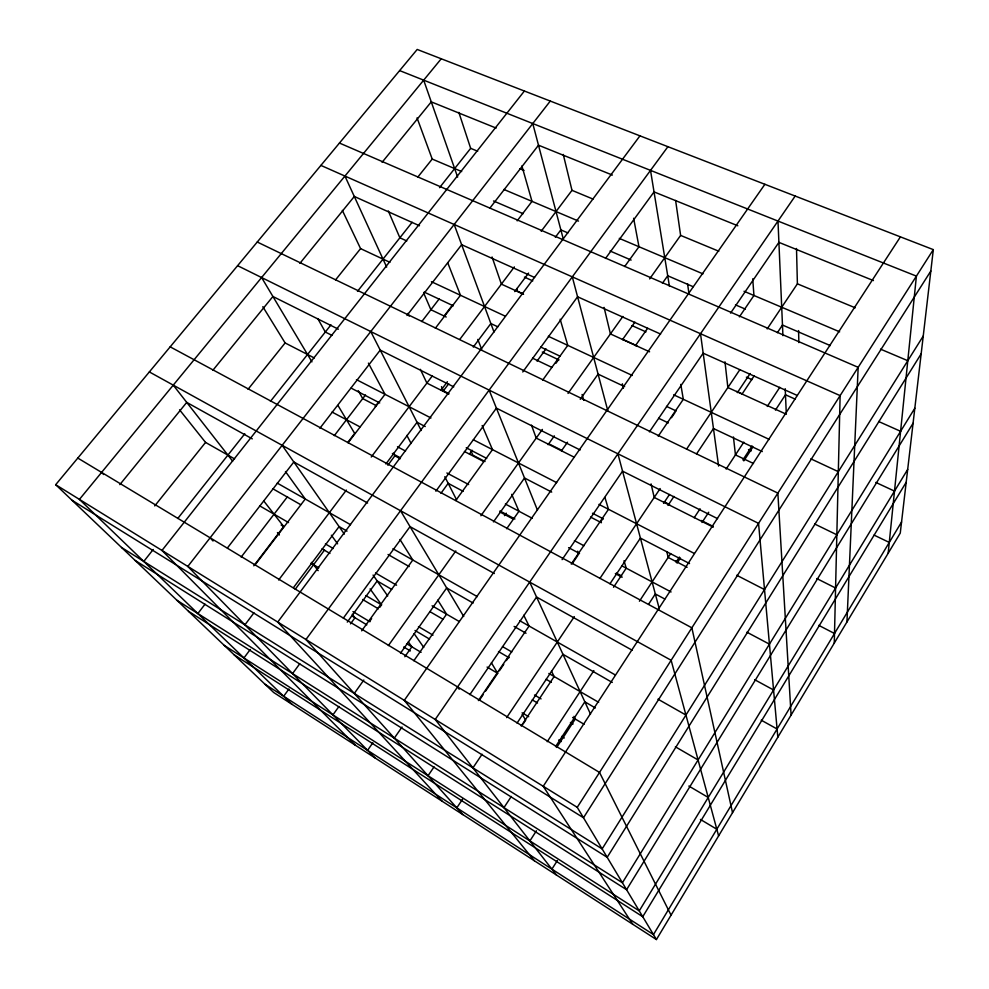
<?xml version="1.0" encoding="UTF-8"?>
<svg xmlns="http://www.w3.org/2000/svg" width="989" height="989" viewBox="0 0 989 989"><rect width="100%" height="100%" fill="white"/><g stroke="black" fill="none" stroke-linecap="round" stroke-linejoin="round"><path stroke-width="1.48" d="M834.283 643.073L840.118 395.612L320.893 165.398M846.943 621.982L858.168 367.327L339.45 143.046M888.171 553.247L916.407 276.116L399.63 70.59M933.319 249.624L900.262 533.096L656.424 939.55L273.644 692.473L55.681 484.697L417.197 49.45L933.319 249.624L577.242 807.333L656.424 939.55M901.56 522.007L653.457 934.593L265.003 684.24M907.692 469.429L639.253 910.881L224.194 645.347M906.196 482.261L642.751 916.704L234.133 654.817M913.082 423.218L626.581 889.704L188.491 611.301M914.825 408.21L622.415 882.757L176.932 600.286M921.179 353.802L607.184 857.315L135.134 560.442M923.244 336.025L602.14 848.896L121.523 547.461M930.822 271.035L583.485 817.742L71.95 500.211M551.899 869.146L557.425 860.442M529.894 840.91L536.434 830.772M900.41 236.853L543.233 786.292L632.787 924.282M555.534 746.67L584.833 701.819L595.378 707.963M648.586 604.254L655.324 593.956L664.781 599M676.068 562.197L679.418 557.067M702.017 522.489L708.717 512.24M742.875 459.959L752.06 445.903M775.45 410.101L785.476 394.759L795.267 399.173M556.683 747.449L575.239 719.04L573.917 716.37M677.057 563.124L680.42 557.957M743.815 460.886L752.95 446.88M503.957 807.642L511.301 796.442M547.226 741.713L593.857 670.653M639.413 601.238L670.678 553.593M694.191 517.754L700.076 508.791M726.149 469.058L743.815 442.145M767.254 406.442L779.802 387.305M521.215 726.025L554.149 676.525L551.454 671.098M613.526 587.281L626.235 568.168L624.01 560.775M667.983 505.416L673.966 496.416M742.17 393.906L754.113 375.944M523.144 723.948L525.678 720.153L522.192 714.33M456.794 807.852L462.654 799.087M517.062 723.083L562.939 654.285L612.278 682.435M609.978 583.745L640.415 538.09L689.531 563.557M663.57 503.364L669.491 494.488M696.553 453.902L713.465 428.534L762.309 451.565M737.386 392.645L750.144 373.521M777.366 332.7L782.472 325.047L830.278 345.581M472.94 767.872L482.088 754.236M506.628 717.618L574.325 616.629M599.903 578.454L660.17 488.554M686.564 449.179L739.834 369.701M767.18 328.917L797.394 283.831L796.504 248.486M478.379 700.583L529.09 626.025L523.75 615.257M571.234 564.064L608.495 509.298L604.934 497.479M658.204 436.223L683.312 399.296L680.803 384.412M739.376 316.876L753.939 295.476L752.728 278.811M428.027 775.747L434.072 766.858M479.64 699.841L483.077 694.785M485.661 691.002L497.69 673.311L491.422 662.828M499.42 670.765L503.747 664.398M506.343 660.578L508.939 656.758M572.161 563.779L577.935 555.299M600.298 522.415L602.882 518.619M671.506 417.692L674.98 412.586M469.862 694.612L536.557 597.022L632.354 650.317M562.086 559.65L622.551 471.172L717.581 518.644M649.414 431.859L703.167 353.197L797.295 395.476M730.562 313.117L778.899 242.367L873.435 280.579M795.181 196.045L435.209 719.473L556.51 875.055M394.314 738.128L402.029 727.014M367.562 750.342L372.878 742.739M764.893 184.3L404.303 700.348L534.369 860.764M413.835 660.726L446.571 614.181L437.818 600.15M506.665 528.732L518.965 511.251L511.709 494.352M561.393 450.922L567.513 442.219M635.395 345.705L647.647 328.286M400.52 653.16L446.682 587.961L473.125 603.043M493.449 521.895L524.529 478.008L551.701 492.102M548.116 444.691L554.359 435.877M580.246 399.321L598.085 374.114L624.628 386.625M622.477 339.672L634.901 322.13M662.395 283.287L667.723 275.77L693.128 286.686M404.835 656.733L411.844 646.818L408.321 641.935M504.477 515.652L506.244 513.167M354.285 693.45L363.828 680.049M388.393 645.557L455.83 550.922M480.889 515.751L542.392 429.411M568.032 393.424L622.897 316.418M649.625 278.91L680.617 235.407L675.611 200.458M332.922 714.899L338.967 706.443M361.665 630.846L412.796 560.021L399.976 539.475M455.781 500.483L492.497 449.624L482.15 425.517M542.602 380.221L567.773 345.359L560.157 319.224M624.702 266.498L638.968 246.731L633.628 218.26M369.824 621.117L371.629 618.607M379.764 607.345L381.569 604.835L370.084 588.9M555.843 363.359L558.513 359.65M350.502 623.874L354.964 617.729L352.245 614.256M347.263 622.106L377.192 580.951L391.681 589.382M440.946 493.288L448.178 483.337L463.161 491.348M469.491 454.038L472.21 450.304M537.052 361.133L545.99 348.845M283.658 696.268L288.961 688.987M343.356 618.1L410.027 526.63L494.327 573.521M435.865 491.187L496.404 408.148L580.135 449.983M522.761 371.975L577.576 296.774L660.603 334.072M605.515 258.463L654.038 191.903L737.831 225.776M292.559 673.596L299.754 663.767M667.909 146.693L305.947 639.512L462.852 814.602M243.937 657.969L250.291 649.439M295.192 589.32L324.565 549.983M387.861 465.226L394.871 455.83L393.399 453.209M448.746 383.683L443.406 390.828L441.477 386.637M639.957 135.839L277.748 622.069L442.058 801.189M293.449 587.651L339.091 526.581L347.028 531.105M385.883 463.977L417.049 422.291L425.245 426.543M440.909 390.371L447.387 381.705M473.286 347.052L490.865 323.539L497.788 326.803M514.725 291.607L528.571 273.1M555.323 237.298L560.862 229.893L567.896 232.91M244.913 624.85L253.963 612.821M278.663 580.011L346.373 490.074M371.246 457.017L432.378 375.808M459.836 339.338L514.354 266.919M541.206 231.241L571.988 190.345L563.26 154.445M253.79 565.807L283.719 526.531L263.717 500.929M348.116 442.009L354.668 433.405L337.991 405.478M375.177 406.504L378.874 401.658M443.913 316.282L452.282 305.304M254.803 565.251L305.267 499L285.462 471.53M348.066 442.812L385.005 394.327L368.415 363.136M435.358 328.237L460.478 295.266L447.757 262.839M517.173 220.844L532.008 201.373L521.895 165.929M197.849 613.551L205.032 604.192M241.168 557.079L287.515 496.639M334.294 435.654L365.485 394.982M421.796 321.561L439.264 298.802M227.421 547.968L293.832 461.987L367.599 503.018M319.892 428.237L380.233 350.106L453.766 386.847M406.986 315.466L461.653 244.703L534.579 277.464M490.025 207.95L538.498 145.198L612.376 175.065M550.28 101.063L187.811 566.437L374.868 757.809M524.393 91.025L161.973 550.453L355.311 745.187M143.776 561.431L153.221 549.488M177.797 518.434L244.802 433.763M270.454 401.349L330.981 324.849M357.474 291.372L412.153 222.278M439.536 187.675L470.665 148.338L458.847 112.387M154.741 505.923L205.551 442.417L179.565 409.829M248.054 389.283L285.116 342.948L262.827 306.701M335.58 279.875L360.577 248.622L342.355 210.41M417.803 177.093L432.218 159.068L417.049 117.876M119.83 484.635L186.736 402.399L252.294 438.869M212.882 370.269L272.915 296.49L338.362 329.189M299.877 263.358L354.297 196.477L419.497 225.764M382.088 162.32L431.278 101.867L496.132 128.076M441.242 58.771L79.429 499.396L292.064 704.366M470.665 148.338L477.687 151.243M519.868 168.736L524.083 170.491M571.988 190.345L593.054 199.086M680.617 235.407L718.793 251.231M797.394 283.831L855.25 307.814M432.218 159.068L461.678 171.554M503.871 189.443L578.516 221.091M619.287 238.386L702.981 273.866M744.025 291.273L839.661 331.822M880.544 349.154L907.791 360.701M493.536 200.977L523.144 213.686M610.065 251.008L631.143 260.07M735.482 304.872L745.36 309.112M878.64 421.499L900.596 431.303M524.405 277.105L532.774 280.888M631.934 325.566L645.99 331.896M746.374 377.143L751.961 379.652M523.193 293.906L517.667 291.384L516.728 288.516M622.996 339.462L636.829 345.779M736.793 391.409L742.356 393.956M406.788 240.957L399.877 237.793L388.294 210.929M523.564 294.265L501.386 284.14L492.052 256.979M649.6 351.812L610.423 333.923L604.081 307.394M785.328 413.773L727.867 387.552L724.974 361.813M875.846 482.434L894.501 491.113M360.577 248.622L389.926 262.332M431.427 281.704L505.354 316.22M548.351 336.297L632.292 375.474M673.657 394.796L769.355 439.462M810.844 458.834L838.326 471.666M424.219 292.101L453.321 305.836M540.773 347.077L560.182 356.238M666.512 406.392L676.291 411.004M542.281 352.035L558.933 359.922M748.488 449.587L751.232 450.897M446.2 317.012L430.883 309.718L423.675 293.004M532.601 358.203L551.924 367.413M658.711 418.322L668.366 422.921M753.482 463.495L735.445 454.903L733.43 436.977M874.066 535.111L889.272 542.429M257.251 242.021L777.861 493.103L791.089 715.072M814.701 524.022L836.842 534.777M237.595 265.67L758.551 523.366L777.824 737.188M440.773 389.505L448.845 393.56M548.734 443.789L562.37 450.638M664.126 501.806L669.627 504.575M701.25 520.474L713.279 526.519M816.79 578.565L835.581 588.01M332.106 335.432L325.307 332.02L317.766 318.582M448.746 394.104L426.889 383.102L420.35 369.33M574.374 457.289L536.211 438.09L531.452 425.109M713.156 527.1L654.211 497.442L651.059 483.905M285.116 342.948L314.329 357.981M356.46 379.652L430.981 417.976M473.36 439.784L556.671 482.632M598.951 504.378L694.241 553.407M736.706 575.252L764.509 589.555M818.744 625.345L834.506 633.504M351.132 388.121L379.727 402.943M466.227 447.782L486.712 458.414M592.485 513.242L603.352 518.879M485.03 461.529L472.94 455.249L471.209 451.478M675.747 560.664L678.479 562.086M376.389 405.713L362.716 398.604L358.253 390.667M464.422 451.491L483.46 461.393M590.544 517.074L601.436 522.736M687.108 567.29L668.156 557.437L666.796 551.602M332.057 412.067L359.922 426.852M397.491 446.793L405.539 451.058M446.867 472.989L468.638 484.536M505.367 504.031L532.342 518.347M574.411 540.674L583.955 545.743M622.143 566.005L671.086 591.966M746.88 632.194L769.442 644.16M392.386 453.543L400.458 457.858M499.952 510.992L514.935 518.99M568.601 547.646L579.505 553.469M616.295 573.113L621.735 576.018M394.871 455.83L400.31 458.735M500.014 512.018L513.415 519.176M615.343 573.645L622.118 577.255M170.17 346.842L691.867 627.817L732.528 812.686M754.656 679.69L773.571 689.988M149.351 371.926L671.135 660.269L718.607 835.89M761.221 720.177L777.094 728.992M205.551 442.417L234.578 458.896M277.254 483.114L350.539 524.702M392.93 548.747L477.316 596.639M519.806 620.758L615.01 674.795M657.957 699.161L685.946 715.047M272.643 488.665L300.693 504.674M388.047 554.508L409.211 566.586M514.119 626.433L526.024 633.232M259.637 505.824L288.541 522.575M325.406 543.938L333.305 548.524M375.523 572.99L396.577 585.191M432.106 605.787L459.279 621.537M502.499 646.583L511.77 651.961M548.846 673.46L598.642 702.314M675.388 746.806L698.086 759.96M281.123 525.023L283.719 526.531M322.031 548.833L329.955 553.457M429.881 611.622L443.06 619.287M498.493 651.553L509.063 657.722M546.101 679.27L551.392 682.361M310.917 563.174L318.779 567.81M365.881 595.588L381.569 604.835M418.471 626.593L432.984 635.148M487.095 667.068L497.69 673.311M534.493 695.007L541.057 698.889M572.606 717.495L584.103 724.269M688.851 786.045L708.223 797.455M362.642 599.507L378.428 608.841M415.009 630.488L429.56 639.104M532.28 699.891L537.534 702.994M570.43 722.465L573.064 724.022M352.949 611.598L369.96 621.772M406.603 643.691L421.091 652.344M522.118 712.785L528.707 716.716M561.628 736.409L564.262 737.992M700.435 819.448L716.815 829.239M352.331 616.159L366.832 624.85M403.735 646.991L410.336 650.947M558.711 739.97L561.344 741.552M77.797 458.068L599.532 772.434L671.049 915.171M55.681 484.697L577.242 807.333M101.595 472.408L103.635 474.51M210.113 537.793L213.031 541.008M277.439 532.577L279.355 534.987M173.248 385.129L232.638 461.146M311.683 562.345L318.174 570.641M331.377 535.222L337.595 543.839M282.149 445.31L344.357 534.097M373.076 575.066L387.725 595.971M414.094 633.615L423.749 647.399M457.598 686.91L459.193 689.234M400.533 510.732L463.73 616.493M261.603 277.538L311.943 361.863M406.862 435.432L411.127 443.455M370.764 331.55L421.227 430.487M444.803 476.723L456.522 499.705M529.684 582.101L590.507 714.12M344.938 176.054L386.674 267.092M407.913 313.402L409.162 316.146M489.135 390.099L537.435 510.089M477.798 339.425L481.705 349.389M454.161 224.478L494.006 332.044M577.7 551.207L578.75 554.087M423.675 80.158L457.635 177.105M582.076 394.475L583.794 400.36M617.915 453.803L659.28 608.779M572.297 276.871L607.778 410.658M532.774 123.551L563.223 238.819M622.353 383.794L623.416 388.269M650.515 170.368L669.442 286.315M687.54 283.658L688.814 292.608M700.509 333.713L718.595 466.066M777.984 221.054L782.929 335.667M785.217 388.714L786.317 414.304M798.568 330.573L798.877 342.614"/></g></svg>
